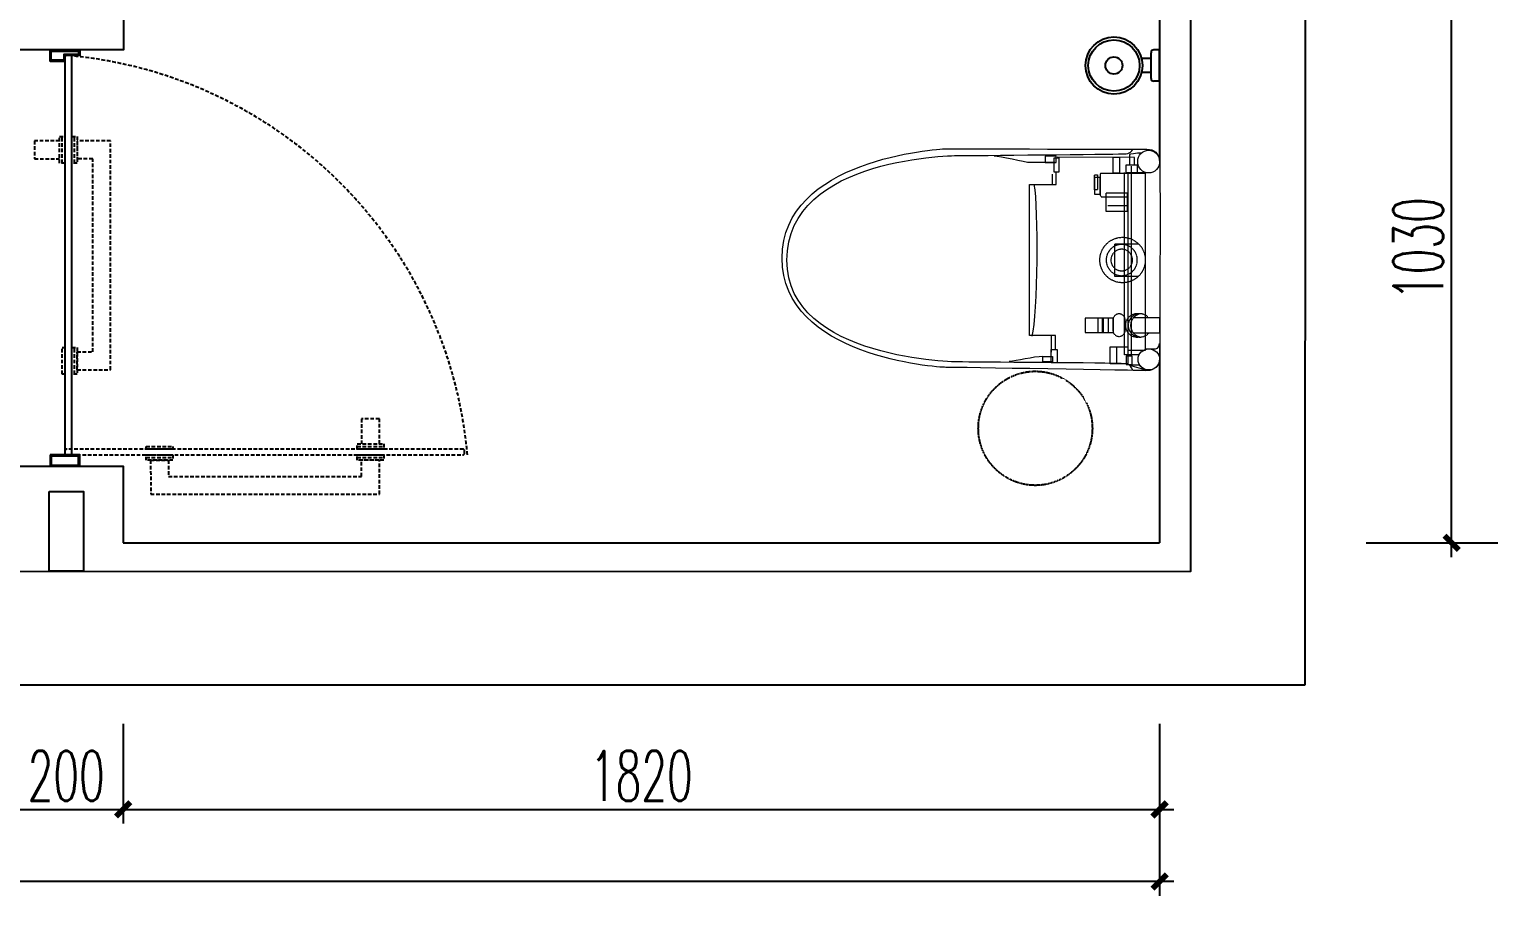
# Model space of a CAD drawing. Header units: inches. Extents: x 24920 to 61775, y 10942 to 38819.
# Drawn here: x 37308 to 39869, y 31398 to 32917 of the extents above; entities that cross this region are included whole.
import ezdxf

# ---------------------------------------------------------------- set-up
doc = ezdxf.new("R2010")
doc.units = ezdxf.units.IN
doc.header["$MEASUREMENT"] = 0
doc.header["$PDMODE"] = 1
for name, pattern in [('DASH', [0.35, 0.25, -0.1]), ('HIDDEN', [9.525, 6.35, -3.175]), ('HIDDEN2', [0.1875, 0.125, -0.0625])]:
    doc.linetypes.add(name, pattern=pattern)
for name, color, linetype in [('cDS-Door', 2, 'Continuous'), ('DS-FINISH', 20, 'Continuous'), ('FF-FIXT', 2, 'Continuous'), ('WALL', 2, 'Continuous'), ('wipess', 5, 'Continuous')]:
    doc.layers.add(name, color=color, linetype=linetype)
doc.styles.add('DIM', font='simplex.shx', dxfattribs={"width": 0.6, "bigfont": 'extfont.shx'})
doc.dimstyles.new('1比25', dxfattribs={"dimscale": 25, "dimtxt": 3.5, "dimasz": 1, "dimexe": 1, "dimexo": 1, "dimgap": 0.6, "dimtad": 1, "dimdec": 0, "dimrnd": 5, "dimzin": 0, "dimdsep": 46, "dimtxsty": 'DIM', "dimblk": 'ARCHTICK', "dimcen": 0.09, "dimdle": 1, "dimclrd": 1, "dimclre": 1, "dimclrt": 1, "dimadec": 0, "dimazin": 0, "dimtfac": 1, "dimtdec": 0, "dimtix": 1, "dimtmove": 2, "dimatfit": 3, "dimldrblk": '引线箭头（自定义）', "dimfxl": 0, "dimtolj": 1, "dimtzin": 0, "dimarcsym": 0})

# ---------------------------------------------------------------- blocks, each defined once
blk = doc.blocks.new('Wall-mounted Soap dispenser')
at = {"layer": 'FF-FIXT'}
for p, q in [((-27.5, 0), (-27.5, -10.1)), ((27.5, 0), (-27.5, 0)), ((27.5, 0), (27.5, -10.1)), ((22.5, -15.1), (-22.5, -15.1)), ((-12.5, -15.1), (-12.5, -31.7)), ((12.5, -15.1), (12.5, -31.7))]:
    blk.add_line(p, q, dxfattribs=at)
for radius in [50, 45, 15]:
    blk.add_circle((0, -80.1), radius, dxfattribs=at)
for centre, start, end in [((-22.5, -10.1), 180, 270), ((22.5, -10.1), 270, 0)]:
    blk.add_arc(centre, 5, start, end, dxfattribs=at)
blk = doc.blocks.new('A$C4E025729')
at = {"layer": 'cDS-Door', "color": 251, "linetype": 'HIDDEN', "elevation": 0}
for points in [[(648, 52.3), (650, 54.3), (650, 751.3), (648, 753.3), (642, 753.3), (640, 751.3), (640, 54.3), (642, 52.3)], [(630.6, 611.8), (640, 611.8), (640, 564.8), (630.6, 564.8)], [(650, 611.8), (659.4, 611.8), (659.4, 564.8), (650, 564.8)], [(635.4, 241.8), (640.1, 241.8), (640.1, 194.8), (635.4, 194.8)], [(650.1, 241.8), (659.5, 241.8), (659.5, 194.8), (650.1, 194.8)]]:
    blk.add_lwpolyline(points, close=True, dxfattribs=at)
for points in [[(630.6, 603.9), (586.7, 603.9), (586.7, 572.6), (630.6, 572.6)], [(635.3, 564.8), (635.3, 611.8)], [(654.7, 564.8), (654.7, 611.8)], [(659.5, 202.6), (719, 202.7), (719, 604), (659.4, 603.9)], [(659.4, 603.9), (659.4, 572.6)], [(659.5, 233.9), (687.7, 233.9), (687.7, 572.6), (659.4, 572.6)], [(654.8, 194.8), (654.8, 241.8)], [(659.5, 202.6), (659.5, 233.9)]]:
    blk.add_lwpolyline(points, dxfattribs=at)
at = {"layer": 'cDS-Door', "color": 251, "linetype": 'HIDDEN'}
for points in [[(500.7, 73.7), (500.7, 132.3), (99.4, 132.2), (99.4, 73.7)], [(469.4, 73.7), (469.4, 101), (130.7, 100.9), (130.7, 73.7)], [(138.5, 69), (91.5, 69)], [(99.4, 73.7), (130.7, 73.7)], [(508.5, 69), (461.5, 69)], [(500.7, 73.7), (469.4, 73.7)], [(138.5, 47.6), (91.5, 47.6)], [(99.4, 42.9), (99.4, -1), (130.7, -1), (130.7, 42.9)]]:
    blk.add_lwpolyline(points, dxfattribs=at)
at = {"layer": 'cDS-Door', "color": 1}
blk.add_lwpolyline([(650, 62.3), (648, 64.3), (-48, 64.3), (-50, 62.3), (-50, 54.3), (-48, 52.3), (648, 52.3), (650, 54.3)], close=True, dxfattribs=at)
at = {"layer": 'cDS-Door', "color": 251, "linetype": 'HIDDEN'}
for points in [[(91.5, 64.3), (91.5, 73.7), (138.5, 73.7), (138.5, 64.3)], [(91.5, 42.9), (91.5, 52.3), (138.5, 52.3), (138.5, 42.9)], [(461.5, 64.3), (461.5, 73.7), (508.5, 73.7), (508.5, 64.3)], [(461.5, 47.6), (461.5, 52.3), (508.5, 52.3), (508.5, 47.6)]]:
    blk.add_lwpolyline(points, close=True, dxfattribs=at)
blk.add_arc((719.1, -10.9), 772.3, 95.1342, 174.7839, dxfattribs=at)
blk = doc.blocks.new('A$C3EC96249')
at = {"color": 250}
blk.add_wipeout([(-344.6, 198.3), (14, 198.7), (26.4, 197.7), (36.4, 196.6), (46.6, 195.3), (55.8, 193.9), (63.4, 192.7), (70, 191.5), (81.3, 189.4), (89.8, 187.6), (98.4, 185.7), (116.4, 181.2), (123.7, 179.1), (130.9, 177), (151, 170.4), (164, 165.5), (182.6, 157.4), (188.8, 154.5), (208.9, 145.2), (208.9, 143.6), (221.1, 136), (229.9, 129.6), (236.8, 124.4), (241.8, 120.2), (246.8, 115.5), (254.6, 107.9), (261.8, 99.7), (268.1, 91.6), (271.5, 86.9), (274.8, 81.7), (278.4, 75.4), (285.1, 60.9), (288.2, 52.1), (290.8, 42.9), (292.4, 35.4), (294.7, 16.2), (294.9, 7.4), (294.7, -0.5), (294.4, -5.9), (293.4, -13.1), (292.1, -22), (291, -27.1), (289.1, -34.2), (285.2, -45.8), (281.6, -53.8), (278.4, -60.2), (274.3, -67.6), (269.3, -75.1), (263.5, -82.8), (260.5, -86.5), (253, -94.6), (250.8, -96.9), (250.8, -96.9), (238.4, -108.1), (234.6, -111.2), (224.6, -118.7), (215.4, -124.7), (205.1, -131), (200.6, -133.4), (190.2, -138.9), (184.1, -141.9), (173.6, -146.6), (162.3, -151.3), (148.7, -156.2), (124, -164.1), (116.9, -166.1), (103.3, -169.6), (89.5, -172.8), (77.7, -175.2), (61.3, -178.1), (54.4, -179.2), (39.1, -181.3), (31.5, -182), (17.6, -183.5), (10.6, -183.8), (-17.4, -184.4), (-344.4, -189.7), (-346.9, -189.7), (-352.5, -188.8), (-357.7, -186.5), (-359.7, -185.1), (-360.8, -184.2), (-362.9, -182.1), (-364.4, -180.2), (-365.4, -178), (-366.3, -176), (-367.1, -173.5), (-367.3, -170.7), (-367.4, -168.4), (-367.4, -165.1), (-367.4, -163.2), (-367.4, 175.6), (-367.1, 180.2), (-366.2, 183.6), (-365.2, 186), (-363.6, 189.2), (-362.8, 190.5), (-361.7, 191.9), (-360.7, 192.9), (-359.2, 194.2), (-356.8, 195.7), (-355, 196.6), (-349.6, 197.9), (-347.2, 198.2)], dxfattribs=at).dxf.layer = 'FF-FIXT'
blk.add_wipeout([(-367.4, -169.7), (-367.4, 175.2), (-367.2, 179.1), (-367.1, 179.9), (-367, 180.5), (-366.9, 181.3), (-366.7, 182), (-366.4, 182.9), (-366.3, 183.2), (-366.1, 183.9), (-365.4, 185.5), (-365, 186.4), (-364.6, 187.3), (-364.2, 188.1), (-364, 188.5), (-363.7, 189.1), (-363.5, 189.4), (-363.2, 189.9), (-362.8, 190.5), (-362.5, 190.8), (-362, 191.5), (-361.2, 192.5), (-360.2, 193.4), (-359.3, 194.2), (-358, 195), (-356.8, 195.7), (-355.7, 196.3), (-354.3, 196.8), (-353.4, 197.1), (-352.2, 197.5), (-351.4, 197.6), (-349.3, 198), (-347.9, 198.1), (-346.5, 198.2), (-345.8, 198.3), (-344.6, 198.3), (-331.4, 198.3), (-310, 198.3), (-283.4, 198.4), (-269.2, 198.4), (-254.5, 198.5), (-243.7, 198.5), (-232.4, 198.5), (-205.1, 198.6), (-182.8, 198.6), (-170.4, 198.6), (-161.9, 198.7), (-147.2, 198.7), (-135.3, 198.7), (-123.1, 198.7), (-90.9, 198.8), (-64.2, 198.9), (-48.4, 198.9), (-31, 198.9), (-16.9, 199), (-4.9, 199), (8.7, 199), (14, 198.7), (22.8, 198), (26.4, 197.7), (36.4, 196.6), (42.8, 195.8), (50.4, 194.8), (55.8, 193.9), (60.8, 193.1), (65.9, 192.3), (74.1, 190.8), (81.3, 189.4), (98.4, 185.7), (116.4, 181.2), (130.9, 177), (143.4, 173), (151, 170.4), (164, 165.5), (176.4, 160.3), (188.8, 154.5), (196.9, 150.4), (203.4, 146.9), (214.5, 140.3), (222.9, 134.7), (236.8, 124.4), (241.8, 120.2), (251.8, 110.9), (257.4, 104.9), (259, 103.2), (264.7, 96.3), (271.5, 86.9), (274.8, 81.7), (278.4, 75.4), (280.1, 72.1), (281.4, 69.3), (285.1, 60.9), (288.2, 52.1), (290.8, 42.9), (292.4, 35.4), (293.7, 26.8), (294.1, 23.7), (294.1, 23.7), (294.7, 16.2), (294.9, 7.4), (294.7, -0.5), (294.4, -5.9), (292.4, -20.3), (291.8, -23.7), (290.2, -30.4), (289.1, -34.2), (285.2, -45.8), (283.2, -50.5), (280.1, -57.1), (276.7, -63.4), (274.3, -67.6), (271.1, -72.5), (267.4, -77.7), (265.6, -80.2), (261.4, -85.4), (259.6, -87.6), (255.2, -92.4), (250.8, -96.9), (242.2, -104.9), (234.6, -111.2), (229.7, -115), (224.6, -118.7), (218.7, -122.7), (212.2, -126.8), (205.1, -131), (196.2, -135.9), (184.1, -141.9), (173.6, -146.6), (162.3, -151.3), (154.5, -154.2), (142.9, -158.3), (131.1, -162.1), (116.9, -166.1), (96.6, -171.2), (87.8, -173.2), (77.1, -175.3), (63.4, -177.8), (45.5, -180.5), (17.6, -183.5), (3.7, -184.1), (-4.7, -184.2), (-9.4, -184.3), (-25.5, -184.6), (-62.4, -185.1), (-91.6, -185.6), (-117.1, -186), (-133.5, -186.3), (-94, -185.6), (-143.3, -186.4), (-177.4, -187), (-217.3, -187.7), (-252.4, -188.2), (-296.6, -189), (-310, -189.2), (-328.9, -189.5), (-336.5, -189.6), (-342, -189.7), (-346.9, -189.7), (-351.1, -189.2), (-353.9, -188.3), (-357.7, -186.5), (-359.7, -185.1), (-361.9, -183.2), (-363.9, -180.9), (-365.7, -177.8), (-366.9, -174.2), (-367.2, -172.7), (-367.4, -171.2), (-367.4, -169.5), (-367.4, -169.5), (-367.4, -167.2)], dxfattribs=at).dxf.layer = 'wipess'
at = {"layer": 'FF-FIXT', "lineweight": 9}
for points in [[(-323.5, 170.3), (-323.5, 183.7), (-187.6, 184.4)], [(-182.7, 158.3), (-182.7, 183), (-190.4, 183), (-190.4, 158.3), (-182.7, 158.3)], [(-166.5, 186), (-166.5, 174.8), (-186.2, 174.8), (-186.2, 186), (-166.5, 186)], [(-311.6, 156.9), (-311.6, -153.8), (-342.6, -153.8), (-342.6, 156.9), (-311.6, 156.9)], [(-331, -162.3), (-324.3, -162.3), (-305.9, -162.3), (-305.9, 157.6)], [(-308.1, 170.3), (-308.1, 157.6), (-328.5, 157.6), (-328.5, 170.3), (-308.1, 170.3)], [(-317.9, -162.3), (-317.9, 168.9)], [(-184.8, -153.8), (-184.8, -128.4), (-138.9, -128.4), (-138.9, 136.5), (-186.2, 136.5), (-186.2, 158.3)], [(-179.2, 154.8), (-179.2, 135.8)], [(-280.6, -177.8), (-280.6, -148.2), (-311.6, -148.2), (-311.6, -177.8), (-280.6, -177.8)], [(-292.5, -178.5), (-292.5, -148.9)], [(-177.2, -176.1), (-177.2, -153.1), (-187.6, -153.1), (-187.6, -176.1), (-177.2, -176.1)], [(-177.2, -128.7), (-177.2, -157.6)], [(-308.7, -164.4), (-308.7, -179.2), (-319.3, -179.2), (-319.3, -164.4), (-308.7, -164.4)], [(-162.8, -174.7), (-162.8, -165.3), (-179.5, -165.3), (-179.5, -174.7), (-162.8, -174.7)], [(-320.8, -188.8), (-344, -188.8), (-314.9, -180.6)], [(-314.4, -179.9), (-331.3, -179.9), (-343.3, -189.7)]]:
    blk.add_lwpolyline(points, dxfattribs=at)
at = {"layer": 'FF-FIXT', "linetype": 'DASH', "lineweight": 9, "ltscale": 3}
for points in [[(-285.5, 183.7), (-285.5, 156.9), (-297.5, 156.9), (-297.5, 183.7), (-285.5, 183.7)], [(-252.9, 148.5), (-252.9, 119.3), (-263.2, 119.3), (-263.2, 148.5), (-252.9, 148.5)], [(-252.9, 127), (-252.9, 153.5), (-258.5, 153.5), (-258.5, 127), (-252.9, 127)], [(-272.9, 121), (-272.9, 90), (-310.9, 90), (-310.9, 121), (-272.9, 121)], [(-309.5, 99.2), (-276.4, 99.2)], [(-330.3, 32), (-288.4, 32), (-288.4, -24.4), (-330.3, -24.4)], [(-321.4, -123.4), (-368, -123.4), (-368, -97.1), (-321.4, -97.1)], [(-331.4, -90.9), (-331.4, -90.9)], [(-237.1, -97.9), (-237.1, -122.8), (-276.1, -122.8), (-286.5, -122.8), (-286.5, -97.9), (-237.1, -97.9)], [(-277.3, -98.1), (-277.3, -122.5)], [(-269.1, -122.3), (-269.1, -98.1)], [(-266.5, -98.1), (-266.5, -122.6)], [(-259.5, -122.6), (-259.5, -98.3)]]:
    blk.add_lwpolyline(points, dxfattribs=at)
at = {"layer": 'FF-FIXT', "lineweight": 9}
for points, knots in [([(294.9, 7.4), (294.9, 180.7), (22.9, 199), (7.5, 199), (-8, 199), (-335.1, 198.3), (-344.9, 198.3), (-358.1, 198.3), (-366.3, 191.7), (-367.4, 175.2), (-369.2, 145.7), (-367.4, -154.5), (-367.4, -168.6), (-367.4, -182.7), (-356.1, -189.7), (-346.3, -189.7), (-336.4, -189.7), (-8, -184.1), (7.5, -184.1), (22.9, -184.1), (294.9, -165.8), (294.9, 7.6)], [0, 0, 0, 0, 1, 1, 1, 2, 2, 2, 3, 3, 3, 4, 4, 4, 5, 5, 5, 6, 6, 6, 7, 7, 7, 7]), ([(-348.2, 196.6), (-337.6, 196.6), (-329, 187.7), (-329, 176.6), (-329, 165.6), (-337.6, 156.7), (-348.2, 156.7), (-358.8, 156.7), (-367.4, 165.6), (-367.4, 176.6), (-367.4, 187.7), (-358.8, 196.6), (-348.2, 196.6)], [0, 0, 0, 0, 1, 1, 1, 2, 2, 2, 3, 3, 3, 4, 4, 4, 4]), ([(-335.5, 191.5), (-326.4, 191.5), (-314.4, 189.3), (-314.4, 189.3), (-314.4, 178.8), (-314.4, 171), (-314.4, 171)], [0, 0, 0, 0, 1, 1, 1, 2, 2, 2, 2]), ([(-320.2, -189.1), (-314.5, -176.1), (-310.2, -178.4), (-299.8, -177.5), (-289.4, -176.6), (-35.9, -174.7), (-15.2, -174.7), (-15.2, -174.7), (286.5, -171.9), (286.5, 3.7), (286.5, 187.7), (-15.2, 187.2), (-15.2, 187.2), (-35.9, 187.2), (-289.4, 189.7), (-299.8, 190.1), (-307.6, 190.5), (-316.2, 189), (-320.5, 198.3)], [0, 0, 0, 0, 1, 1, 1, 2, 2, 2, 3, 3, 3, 4, 4, 4, 5, 5, 5, 6, 6, 6, 6]), ([(-183.4, 174.8), (-165.5, 174.8), (-155.2, 174.8), (-142, 174.8), (-128.9, 174.8), (-87.5, 187), (-77.2, 186)], [0, 0, 0, 0, 1, 1, 1, 2, 2, 2, 2]), ([(-342.1, 156), (-342.1, 156), (-342.1, -142.1), (-342.1, -151.5), (-342.1, -151.5), (-351.5, -151.5), (-356.3, -151.5), (-361.1, -151.5), (-367, -151.6), (-367, -142.3)], [0, 0, 0, 0, 1, 1, 1, 2, 2, 2, 3, 3, 3, 3]), ([(-348.5, -188.7), (-358.9, -188.7), (-367.4, -180.4), (-367.4, -170.2), (-367.4, -160), (-358.9, -151.7), (-348.5, -151.7), (-338, -151.7), (-329.6, -160), (-329.6, -170.2), (-329.6, -180.4), (-338, -188.7), (-348.5, -188.7)], [0, 0, 0, 0, 1, 1, 1, 2, 2, 2, 3, 3, 3, 4, 4, 4, 4])]:
    blk.add_open_spline(points, degree=3, knots=knots, dxfattribs=at)
at = {"layer": 'FF-FIXT', "linetype": 'DASH', "lineweight": 9, "ltscale": 3}
for points, knots in [([(-342.1, 156), (-342.1, 156), (-271.7, 156), (-267, 156), (-262.3, 156), (-263.2, 156.9), (-263.2, 145.7), (-263.2, 134.4), (-263.2, 125), (-263.2, 119.3), (-263.2, 113.7), (-266, 114.7), (-271.7, 114.7), (-277.3, 114.7), (-311.1, 114.7), (-311.1, 114.7)], [0, 0, 0, 0, 1, 1, 1, 2, 2, 2, 3, 3, 3, 4, 4, 4, 5, 5, 5, 5]), ([(-302.4, 43.9), (-280.4, 43.9), (-262.6, 26), (-262.6, 4.1), (-262.6, -17.9), (-280.4, -35.8), (-302.4, -35.8), (-324.4, -35.8), (-342.3, -17.9), (-342.3, 4.1), (-342.3, 26), (-324.4, 43.9), (-302.4, 43.9)], [0, 0, 0, 0, 1, 1, 1, 2, 2, 2, 3, 3, 3, 4, 4, 4, 4]), ([(-301, -23.4), (-285.8, -23.4), (-273.6, -11.1), (-273.6, 4), (-273.6, 19.1), (-285.8, 31.4), (-301, 31.4), (-316.1, 31.4), (-328.3, 19.1), (-328.3, 4), (-328.3, -11.1), (-316.1, -23.4), (-301, -23.4)], [0, 0, 0, 0, 1, 1, 1, 2, 2, 2, 3, 3, 3, 4, 4, 4, 4]), ([(-301, -14.9), (-290.5, -14.9), (-282, -6.5), (-282, 4), (-282, 14.5), (-290.5, 23), (-301, 23), (-311.4, 23), (-319.9, 14.5), (-319.9, 4), (-319.9, -6.5), (-311.4, -14.9), (-301, -14.9)], [0, 0, 0, 0, 1, 1, 1, 2, 2, 2, 3, 3, 3, 4, 4, 4, 4]), ([(-337.1, -90.6), (-335.7, -90.3), (-334.2, -90.2), (-332.7, -90.2), (-331.9, -90.2), (-331.1, -90.2), (-330.4, -90.3)], [0, 0, 0, 0, 1, 1, 1, 2, 2, 2, 2]), ([(-329.9, -91.4), (-322.1, -94.2), (-316.5, -101.8), (-316.5, -110.6), (-316.5, -120.4), (-323.5, -128.7), (-332.7, -130.6)], [0, 0, 0, 0, 1, 1, 1, 2, 2, 2, 2]), ([(-330.4, -90.3), (-320.2, -91.5), (-312.3, -100.1), (-312.3, -110.6), (-312.3, -121.5), (-320.8, -130.4), (-331.6, -131)], [0, 0, 0, 0, 1, 1, 1, 2, 2, 2, 2]), ([(-329.1, -90.2), (-328.7, -90.2), (-328.2, -90.2), (-327.8, -90.2), (-316.5, -90.2), (-307.4, -99.3), (-307.4, -110.6), (-307.4, -121.9), (-316.5, -131), (-327.8, -131), (-328.9, -131), (-330, -130.9), (-331.1, -130.8)], [0, 0, 0, 0, 1, 1, 1, 2, 2, 2, 3, 3, 3, 4, 4, 4, 4]), ([(-296.2, -89.8), (-290.6, -89.8), (-286, -94.8), (-286, -101.1), (-286, -101.1), (-286, -119.2), (-286, -119.2), (-286, -125.4), (-290.6, -130.4), (-296.2, -130.4), (-296.2, -130.4), (-296.2, -130.4), (-296.2, -130.4), (-301.9, -130.4), (-306.4, -125.4), (-306.4, -119.2), (-306.4, -119.2), (-306.4, -101.1), (-306.4, -101.1), (-306.4, -94.8), (-301.9, -89.8), (-296.2, -89.8), (-296.2, -89.8), (-296.2, -89.8), (-296.2, -89.8)], [0, 0, 0, 0, 1, 1, 1, 2, 2, 2, 3, 3, 3, 4, 4, 4, 5, 5, 5, 6, 6, 6, 7, 7, 7, 8, 8, 8, 8]), ([(-331.6, -131), (-332, -131), (-332.3, -131), (-332.7, -131), (-339.4, -131), (-345.3, -128), (-349, -123.2)], [0, 0, 0, 0, 1, 1, 1, 2, 2, 2, 2])]:
    blk.add_open_spline(points, degree=3, knots=knots, dxfattribs=at)
at = {"layer": 'FF-FIXT', "lineweight": 9}
for points in [[(-143.9, -129.6), (-154.2, -92), (-155.2, 96.8), (-147.6, 136.3)], [(-162.8, -165.3), (-145.8, -165.3), (-116.7, -172.8), (-103.5, -173.8)]]:
    blk.add_open_spline(points, degree=3, dxfattribs=at)
at = {"layer": 'FF-FIXT', "linetype": 'DASH', "lineweight": 9, "ltscale": 3}
for points in [[(-347.6, -96.5), (-344.8, -93.6), (-341.2, -91.5), (-337.1, -90.6)], [(-331.4, -90.9), (-330.9, -91), (-330.4, -91.2), (-329.9, -91.4)]]:
    blk.add_open_spline(points, degree=3, dxfattribs=at)
blk = doc.blocks.new('_ArchTick')
at = {"color": 0, "linetype": 'ByBlock', "const_width": 0.4}
blk.add_lwpolyline([(-0.5, -0.5), (0.5, 0.5)], dxfattribs=at)
blk = doc.blocks.new('*D1204')
at = {"color": 1, "lineweight": -2, "transparency": 16777216}
for p, q in [((38665.6, 31524.1), (38665.6, 31349.1)), ((38865.6, 31524.1), (38865.6, 31349.1)), ((38640.6, 31374.1), (38890.6, 31374.1))]:
    blk.add_line(p, q, dxfattribs=at)
at = {"layer": 'Defpoints', "color": 0, "transparency": 16777216}
for p in [(38665.6, 31975.6, 0), (38865.6, 31841.4, 0), (38865.6, 31374.1)]:
    blk.add_point(p, dxfattribs=at)
at = {"color": 1, "lineweight": -2, "transparency": 16777216, "xscale": 25, "yscale": 25, "zscale": 25, "rotation": 180}
blk.add_blockref('_ArchTick', (38665.6, 31374.1), dxfattribs=at)
at = {"color": 1, "lineweight": -2, "transparency": 16777216, "xscale": 25, "yscale": 25, "zscale": 25}
blk.add_blockref('_ArchTick', (38865.6, 31374.1), dxfattribs=at)
at = {"color": 1, "transparency": 16777216, "insert": (38765.6, 31432.8), "char_height": 87.5, "attachment_point": 5, "style": 'DIM'}
blk.add_mtext('\\A1;200', dxfattribs=at)
blk = doc.blocks.new('引线箭头（自定义）')
at = {"linetype": 'ByBlock', "lineweight": -2}
h = blk.add_hatch(color=8, dxfattribs=at)
h.dxf.hatch_style = 1
h.paths.add_polyline_path([(-1.2, -0.96), (-0.31, 0), (-1.2, 0.96), (-0.91, 1.21), (0, 0), (-0.91, -1.21)])
at = {"color": 0, "linetype": 'ByBlock', "lineweight": -2}
blk.add_line((-0.31, 0), (-4.75, 0), dxfattribs=at)
blk.add_lwpolyline([(-1.2, -0.96), (-0.31, 0), (-1.2, 0.96), (-0.91, 1.21), (0, 0), (-0.91, -1.21)], close=True, dxfattribs=at)
blk = doc.blocks.new('*D1205')
at = {"color": 1, "lineweight": -2, "transparency": 16777216}
for p, q in [((38865.6, 31524.1), (38865.6, 31349.1)), ((40683.7, 31524.1), (40683.7, 31349.1)), ((38840.6, 31374.1), (40708.7, 31374.1))]:
    blk.add_line(p, q, dxfattribs=at)
at = {"layer": 'Defpoints', "color": 0, "transparency": 16777216}
for p in [(38865.6, 31841.4, 0), (40683.7, 31841.4, 0), (40683.7, 31374.1)]:
    blk.add_point(p, dxfattribs=at)
at = {"color": 1, "lineweight": -2, "transparency": 16777216, "xscale": 25, "yscale": 25, "zscale": 25, "rotation": 180}
blk.add_blockref('_ArchTick', (38865.6, 31374.1), dxfattribs=at)
at = {"color": 1, "lineweight": -2, "transparency": 16777216, "xscale": 25, "yscale": 25, "zscale": 25}
blk.add_blockref('_ArchTick', (40683.7, 31374.1), dxfattribs=at)
at = {"color": 1, "transparency": 16777216, "insert": (39774.6, 31432.8), "char_height": 87.5, "attachment_point": 5, "style": 'DIM'}
blk.add_mtext('\\A1;1820', dxfattribs=at)
blk = doc.blocks.new('*D1206')
at = {"color": 1, "lineweight": -2, "transparency": 16777216}
for p, q in [((36356.7, 31397.6), (36356.7, 31222.6)), ((40683.7, 31397.6), (40683.7, 31222.6)), ((40708.7, 31247.6), (36331.7, 31247.6))]:
    blk.add_line(p, q, dxfattribs=at)
at = {"layer": 'Defpoints', "color": 0, "transparency": 16777216}
for p in [(36356.7, 31475.7), (40683.7, 31475.7), (36356.7, 31247.6)]:
    blk.add_point(p, dxfattribs=at)
at = {"color": 1, "lineweight": -2, "transparency": 16777216, "xscale": 25, "yscale": 25, "zscale": 25, "rotation": 180}
blk.add_blockref('_ArchTick', (36356.7, 31247.6), dxfattribs=at)
at = {"color": 1, "lineweight": -2, "transparency": 16777216, "xscale": 25, "yscale": 25, "zscale": 25}
blk.add_blockref('_ArchTick', (40683.7, 31247.6), dxfattribs=at)
at = {"color": 1, "transparency": 16777216, "insert": (38520.2, 31306.3), "char_height": 87.5, "attachment_point": 5, "style": 'DIM'}
blk.add_mtext('\\A1;4325', dxfattribs=at)
blk = doc.blocks.new('*D1211')
at = {"color": 1, "lineweight": -2, "transparency": 16777216}
for p, q in [((41195.9, 31816.4), (41195.9, 32898)), ((41045.9, 32873), (41220.9, 32873)), ((41045.9, 31841.4), (41220.9, 31841.4))]:
    blk.add_line(p, q, dxfattribs=at)
at = {"layer": 'Defpoints', "color": 0, "transparency": 16777216}
for p in [(40145.2, 32873, 0), (41195.9, 32873), (40683.7, 31841.4, 0)]:
    blk.add_point(p, dxfattribs=at)
at = {"color": 1, "lineweight": -2, "transparency": 16777216, "xscale": 25, "yscale": 25, "zscale": 25}
for p, rotation in [((41195.9, 32873), 90), ((41195.9, 31841.4), 270)]:
    blk.add_blockref('_ArchTick', p, dxfattribs=dict(at, rotation=rotation))
at = {"color": 1, "transparency": 16777216, "insert": (41137.2, 32357.2), "char_height": 87.5, "attachment_point": 5, "rotation": 90, "style": 'DIM'}
blk.add_mtext('\\A1;1030', dxfattribs=at)
blk = doc.blocks.new('*D1213')
at = {"color": 1, "lineweight": -2, "transparency": 16777216}
for p, q in [((41369.3, 31816.4), (41369.3, 34048.1)), ((41219.3, 34023.1), (41394.3, 34023.1)), ((41219.3, 31841.4), (41394.3, 31841.4))]:
    blk.add_line(p, q, dxfattribs=at)
at = {"layer": 'Defpoints', "color": 0, "transparency": 16777216}
for p in [(41053.5, 34023.1), (41369.3, 34023.1), (41053.5, 31841.4)]:
    blk.add_point(p, dxfattribs=at)
at = {"color": 1, "lineweight": -2, "transparency": 16777216, "xscale": 25, "yscale": 25, "zscale": 25}
for p, rotation in [((41369.3, 34023.1), 90), ((41369.3, 31841.4), 270)]:
    blk.add_blockref('_ArchTick', p, dxfattribs=dict(at, rotation=rotation))
at = {"color": 1, "transparency": 16777216, "insert": (41310.5, 32932.2), "char_height": 87.5, "attachment_point": 5, "rotation": 90, "style": 'DIM'}
blk.add_mtext('\\A1;2180', dxfattribs=at)
blk = doc.blocks.new('sge')
at = {"layer": 'DS-FINISH', "color": 3}
for p in [(40683.7, 34023.1, 0), (38865.6, 31841.4, 0)]:
    blk.add_line(p, (40683.7, 31841.4, 0), dxfattribs=at)
at = {"layer": 'DS-FINISH', "color": 3, "elevation": 0}
for points in [[(38866, 33010.4), (38866, 32705.6), (38666, 32705.6), (38666, 33010.4)], [(38665.6, 31841.4), (38665.6, 31975.6), (38865.6, 31975.6), (38865.6, 31841.4)]]:
    blk.add_lwpolyline(points, dxfattribs=at)
at = {"layer": 'DS-FINISH', "elevation": 0}
for points in [[(38737.5, 32685.6), (38737.5, 32705.6), (38789.5, 32705.6), (38789.5, 32695.6), (38763.5, 32695.6), (38763.5, 32685.6), (38737.5, 32685.6)], [(38737.5, 31995.6), (38737.5, 31975.6), (38789.5, 31975.6), (38789.5, 31995.6), (38737.5, 31995.6)]]:
    blk.add_lwpolyline(points, dxfattribs=at)
at = {"layer": 'DS-FINISH', "color": 136, "elevation": 0}
for points in [[(38739.5, 32687.6), (38739.5, 32703.6), (38787.5, 32703.6), (38787.5, 32697.6), (38761.5, 32697.6), (38761.5, 32687.6)], [(38739.5, 31993.6), (38739.5, 31977.6), (38787.5, 31977.6), (38787.5, 31993.6)]]:
    blk.add_lwpolyline(points, close=True, dxfattribs=at)
at = {"layer": 'FF-FIXT', "linetype": 'HIDDEN2'}
blk.add_circle((40465.7, 32042.2, 0), 100, dxfattribs=at)
at = {"layer": 'WALL', "color": 4}
for p, q in [((40939, 34278.1), (40938.6, 31591.9)), ((40938.6, 31591.9), (36126.4, 31591.4))]:
    blk.add_line(p, q, dxfattribs=at)
for points in [[(40738.7, 32172.2), (40739, 34067.7), (39755.9, 34067.7)], [(38061.9, 31791.4), (40738.7, 31791.9), (40738.7, 32172.2)]]:
    blk.add_lwpolyline(points, dxfattribs=at)
at = {"layer": 'WALL', "elevation": 0}
blk.add_lwpolyline([(38736, 31931.2), (38796, 31931.2), (38796, 31791.5), (38736, 31791.5)], close=True, dxfattribs=at)
at = {"layer": 'DS-FINISH', "rotation": 270.0000003501806}
blk.add_blockref('A$C4E025729', (38711.2, 32645.6, 0), dxfattribs=at)
at = {"layer": 'FF-FIXT', "rotation": 269.9999110678957}
blk.add_blockref('Wall-mounted Soap dispenser', (40683.7, 32678.3, 0), dxfattribs=at)
dim = blk.add_linear_dim(base=(41369.3, 34023.1, 0), p1=(41053.5, 31841.4, 0), p2=(41053.5, 34023.1, 0), angle=90, dimstyle='1比25')
dim.commit()
dim.dimension.update_dxf_attribs({"geometry": '*D1213', "text_midpoint": (41310.5, 32932.2, 0)})
for base, p1, p2, picture, middle in [((38865.6, 31374.1, 0), (38665.6, 31975.6, 0), (38865.6, 31841.4, 0), '*D1204', (38765.6, 31432.8, 0)), ((40683.7, 31374.1, 0), (38865.6, 31841.4, 0), (40683.7, 31841.4, 0), '*D1205', (39774.6, 31432.8, 0)), ((36356.7, 31247.6, 0), (40683.7, 31475.7, 0), (36356.7, 31475.7, 0), '*D1206', (38520.2, 31306.3, 0))]:
    dim = blk.add_linear_dim(base=base, p1=p1, p2=p2, dimstyle='1比25')
    dim.commit()
    dim.dimension.update_dxf_attribs({"geometry": picture, "text_midpoint": middle})
at = {"layer": 'FF-FIXT', "xscale": -1}
blk.add_blockref('A$C3EC96249', (40316.3, 32333.2, 0), dxfattribs=at)
dim = blk.add_linear_dim(base=(41195.9, 32873, 0), p1=(40683.7, 31841.4, 0), p2=(40145.2, 32873, 0), angle=90, dimstyle='1比25')
dim.commit()
dim.dimension.update_dxf_attribs({"geometry": '*D1211', "text_midpoint": (41137.2, 32357.2, 0)})

msp = doc.modelspace()

# ---------------------------------------------------------------- block references
msp.add_blockref('sge', (-1392.5, 175.5))

doc.saveas('drawing.dxf')
